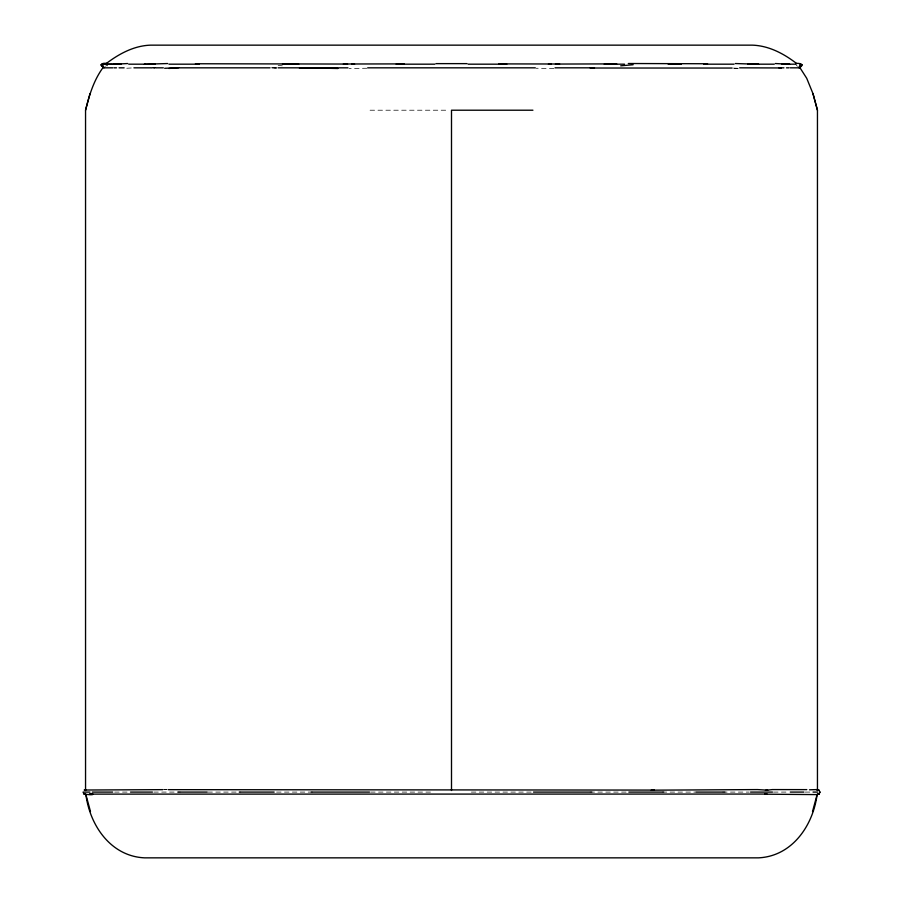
<?xml version="1.0" encoding="UTF-8"?>
<svg xmlns="http://www.w3.org/2000/svg" width="903" height="903" viewBox="0 0 903 903"><rect width="100%" height="100%" fill="white"/><g stroke="black" fill="none" stroke-linecap="round" stroke-linejoin="round"><path stroke-width="0.68" stroke-dasharray="4.51 3.39" d="M105.617 66.37L107.322 64.181L107.367 66.37M151.275 68.041L154.887 67.725L150.936 67.951M126.781 68.244L133.915 67.827M734.162 68.459L738.338 68.289M366.99 68.256L349.009 68.459M163.375 789.685L167.078 789.594M150.733 67.827L156.332 67.827M276.657 68.12L271.419 67.827L276.758 67.827M370.072 110.211L448.689 110.211M114.636 792.089L129.456 792.089M153.815 792.089L180.419 792.089M207.893 792.089L240.796 792.089M276.578 792.089L313.014 792.089M370.625 792.089L431.634 792.089M471.366 792.089L532.375 792.089M589.986 792.089L626.422 792.089M662.204 792.089L695.107 792.089M722.581 792.089L749.185 792.089M773.544 792.089L788.364 792.089M805.273 792.089L810.725 792.089M164.132 789.662L166.931 789.662M553.99 68.459L536.01 68.256M271.419 67.827L277.007 67.939M156.23 67.917L153.533 67.827L156.321 67.939M733.428 68.097L737.311 68.244M278.158 65.456L282.3 65.817M795.678 64.181L797.383 66.37"/><path stroke-width="1.35" d="M107.355 63.503C105.132 62.747 97.772 64.079 102.919 66.901M103.721 66.664C94.07 79.43 89.284 94.86 85.548 110.211L85.548 790.509M812.519 811.549L817.091 794.651C813.061 825.568 792.123 856.304 758.452 857.85L144.548 857.85C110.866 856.304 89.939 825.545 85.898 794.629L90.481 811.549M85.548 110.211L90.018 93.641M800.137 64.294L799.087 67.827L790.249 67.827M809.494 789.798L816.888 789.583L818.829 790.023L819.958 792.089L818.953 794.042L816.888 794.595L764.841 794.188M818.953 794.042L819.958 792.089M802.056 64.779L799.087 67.827C806.029 64.079 798.85 62.939 795.645 63.503M105.211 64.339C118.316 54.203 133.655 45.681 150.609 45.15L752.391 45.15C768.848 45.703 783.928 53.672 796.672 63.571M816.888 794.595L819.089 793.85L816.91 794.538M86.112 789.583L84.171 790.023L162.721 789.651M112.322 64.181L101.881 64.294L103.913 67.827L112.751 67.827M765.473 790.362L772.291 789.583L806.808 789.628M620.7 65.817L633.138 64.734M164.662 68.289L178.659 67.725M168.838 68.459L177.338 67.827L270.076 67.827M781.366 67.962L739.659 67.827M556.598 64.057L616.738 63.887M498.828 63.899L559.634 64L555.413 64.136M628.296 63.515L707.568 63.752M299.457 68.244L328.24 67.827M195.432 63.752L346.402 64.057M764.762 794.109L767.098 794.064L89.352 794.121L93.122 794.301C91.88 795.667 80.062 793.195 86.09 794.538M121.025 64.203L113.247 64.282L127.662 63.537M435.968 63.628L467.032 63.628M308.51 67.827L337.914 68.504M155.113 64.192L144.333 64.271L167.676 63.537M775.338 63.537L789.753 64.282L781.975 64.203M735.324 63.537L758.667 64.271L747.887 64.192M117.322 64.181L101.881 64.294L103.913 67.827L100.944 64.779M128.711 64.181L145.36 64.181M168.94 64.181L199.428 64.181M282.447 64.181L298.758 64.181M351.786 64.181L354.574 64.181M396.191 64.181L434.907 64.181M468.093 64.181L506.809 64.181M548.426 64.181L551.214 64.181M604.242 64.181L624.526 64.181M668.175 64.181L680.083 64.181M703.572 64.181L734.06 64.181M750.709 64.181L774.289 64.181M788.172 64.181L795.678 64.181M114.015 67.827L116.543 67.827M119.061 67.827L124.117 67.827M133.915 67.827L150.733 67.827M156.332 67.827L163.341 67.827M278.09 67.827L347.971 67.827M367.702 67.827L535.298 67.827M555.029 67.827L594.49 67.827M778.883 67.827L783.939 67.827M786.457 67.827L788.985 67.827M532.928 110.211L451.5 110.211L451.5 790.509M89.973 792.089L83.042 792.089L84.047 794.042M92.275 792.089L112.717 792.089M130.506 792.089L152.449 792.089M178.015 792.089L207.182 792.089M239.239 792.089L274.162 792.089M311.106 792.089L369.508 792.089M533.492 792.089L591.894 792.089M628.838 792.089L663.761 792.089M695.818 792.089L724.985 792.089M750.551 792.089L772.494 792.089M790.283 792.089L803.907 792.089M813.027 792.089L817.644 792.089M168.33 789.662L654.427 790.08L651.266 790.17L757.47 789.583L767.731 790.181M669.62 63.966L681.189 64.282M347.587 64.136L343.366 64L404.172 63.899M732.141 68.052L590.201 68.018M816.549 789.753L818.829 790.023M102.761 63.537L107.322 64.181L103.868 63.503M104.455 63.774L107.322 64.181L102.931 63.526M83.911 793.85L86.112 794.595M799.279 66.664L806.718 78.29L812.982 93.641L817.452 110.211L817.452 790.509M817.452 110.211L812.982 93.641"/></g></svg>
